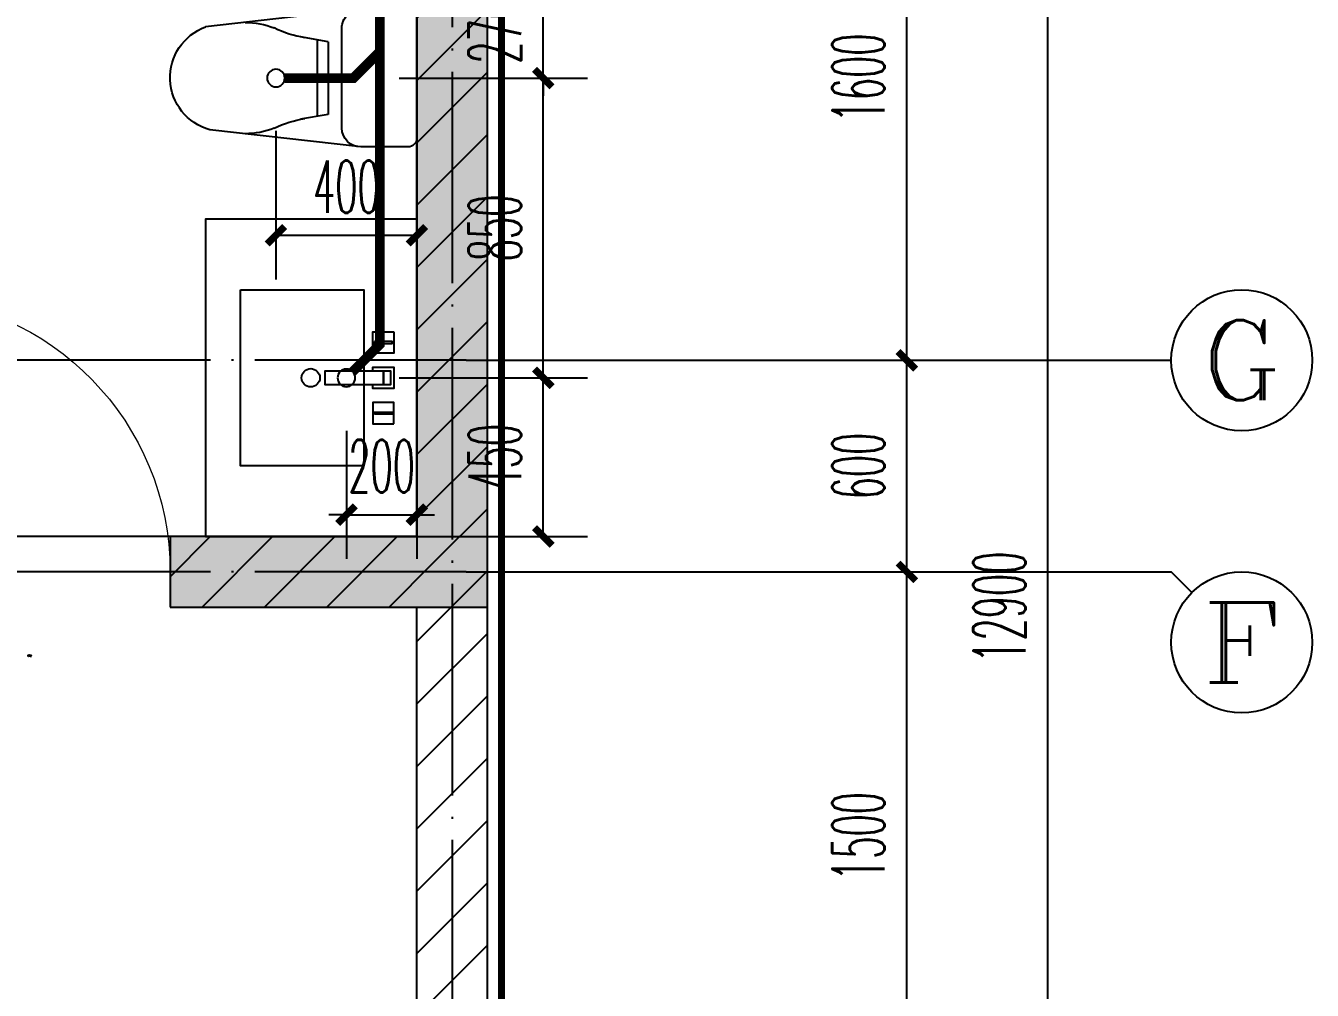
# Model space of a CAD drawing. Extents: x 27938 to 1507990, y 110129 to 923079.
# Drawn here: x 1250054 to 1253704, y 585938 to 588672 of the extents above; entities that cross this region are included whole.
import ezdxf
from ezdxf.enums import TextEntityAlignment as Align

# ---------------------------------------------------------------- set-up
doc = ezdxf.new("R2010")
doc.units = 0
doc.header["$LTSCALE"] = 1000
doc.header["$MEASUREMENT"] = 0
doc.linetypes.add('DASH', pattern=[0.35, 0.25, -0.1])
doc.linetypes.add('DOTE', pattern=[2.4200000000000004, 2, -0.2, 0.02, -0.2])
for name, color, linetype in [('----建筑底图', 8, 'Continuous'), ('AXIS', 3, 'Continuous'), ('AXIS_TEXT', 7, 'Continuous'), ('COLUMN', 9, 'Continuous'), ('DIM_SYMB', 3, 'Continuous'), ('DOTE', 1, 'Continuous'), ('EQUIP_污水', 7, 'Continuous'), ('IP-bath&kitchen-JOHNSON', 4, 'Continuous'), ('LVTRY', 6, 'Continuous'), ('P-bath&kitchen-JOHNSON', 4, 'Continuous'), ('PIPE-污水', 2, 'W'), ('PUB_HATCH', 8, 'Continuous'), ('WALL', 9, 'Continuous'), ('WINDOW', 4, 'Continuous'), ('WINDOW_TEXT', 7, 'Continuous')]:
    doc.layers.add(name, color=color, linetype=linetype)
doc.styles.add('_TCH_AXIS', font='COMPLEX', dxfattribs={"bigfont": 'GBCBIG'})
doc.styles.add('_TCH_DIM_T3', font='SIMPLEX.shx', dxfattribs={"width": 0.4941176470588236, "bigfont": 'GBCBIG.shx'})
doc.styles.add('_TCH_WINDOW', font='SIMPLEX.shx', dxfattribs={"width": 0.7, "height": 3.5, "bigfont": 'GBCBIG.shx'})
doc.styles.add('COMPLEX', font='COMPLEX')
doc.styles.get("Standard").update_dxf_attribs({"font": 'gbenor.shx', "bigfont": 'gbcbig.shx'})
doc.linetypes.add('W', pattern='A,3,-0.2,["W",Standard,S=0.25,R=0,X=-0.1,Y=-0.115],-0.2', length=3.4)
doc.dimstyles.new('_TCH_ARCH&&50', dxfattribs={"dimtxt": 148.75, "dimasz": 50, "dimexe": 125, "dimexo": 150, "dimgap": 63.12500000000001, "dimtad": 1, "dimdec": 0, "dimzin": 0, "dimdsep": 46, "dimtxsty": '_TCH_DIM_T3', "dimblk": 'ARCHTICK', "dimcen": 0.09, "dimclrt": 4, "dimazin": 2, "dimtfac": 1, "dimtdec": 0, "dimtix": 1, "dimtmove": 2, "dimatfit": 3, "dimfxl": 100, "dimtolj": 1, "dimtzin": 0, "dimarcsym": 0})
doc.dimstyles.new('_TWT_ARCH&&50', dxfattribs={"dimtxt": 148.75, "dimasz": 50, "dimexe": 125, "dimexo": 150, "dimgap": 63.12500000000001, "dimtad": 1, "dimdec": 0, "dimzin": 0, "dimdsep": 46, "dimtxsty": '_TCH_DIM_T3', "dimblk": 'ARCHTICK', "dimcen": 0.09, "dimclrt": 7, "dimazin": 2, "dimtfac": 1, "dimtdec": 0, "dimtix": 1, "dimtmove": 2, "dimatfit": 3, "dimfxl": 100, "dimtolj": 1, "dimtzin": 0, "dimarcsym": 0})
pattern_1 = [(45, (0, 89.755675), (-88.38838300365748, 88.3883830036575), [])]

# ---------------------------------------------------------------- blocks, each defined once
blk = doc.blocks.new('rrrrrrrrrrrra')
at = {"color": 0}
for p, q in [((252.6024353011744, 483.7312025176361), (-87.39756469882559, 483.7312025176361)), ((-112.3975646988256, 458.7312025176361), (-112.3975646988256, 324.3323662159964)), ((277.6024353011744, 324.3323662159964), (277.6024353011744, 458.7312025176361)), ((-112.3975646988256, 324.3323662159964), (-63.69972878636327, -103.3637925456278)), ((277.6024353011744, 324.3323662159964), (227.5135563242948, -115.5808400628157)), ((-59.12511469877791, 271.0599162159488), (224.3299853011267, 271.0599162159488)), ((-20.6103619200876, 232.4137265472673), (-34.18044077546801, 153.6153487120755)), ((185.8152325224364, 232.4137265477329), (-20.6103619200876, 232.4137265472673)), ((185.8152325224364, 232.4137265477329), (199.3853113778168, 153.6153487125412)), ((191.3197469591396, 200.4502565474249), (-26.11487635679077, 200.4502565474249))]:
    blk.add_line(p, q, dxfattribs=at)
for centre, radius, start, end in [((-87.39756469882559, 458.7312025176361), 25, 90, 180), ((252.6024353011744, 458.7312025176361), 25, 0, 90), ((-59.12511469877791, 324.3323662164621), 53.27245000000602, 180, 270), ((224.3299853008939, 324.3323662164621), 53.27245000000253, 270, 0), ((-322.583031725022, 209.8070477982983), 293.8257332377133, 333.5368539848596, 351.4828191908725), ((487.787902327138, 209.8070477982983), 293.8257332377133, 188.5171808091275, 206.4631460151405), ((148.969911527005, -3.179016253445297), 224.0767612256445, 158.5202191710939, 180), ((16.2349590753438, -3.179016253445297), 224.0767612256723, 0, 21.47978082890611), ((83.83053322241176, -63.61970424279571), 152.7899563564, 195.0773243454172, 340.1181212308546)]:
    blk.add_arc(centre, radius, start, end, dxfattribs=at)
blk = doc.blocks.new('A$C1E0F638F')
at = {"color": 0}
for points in [[(499.7003750004806, 435.1003879043274), (499.7003750004806, 85.1003879038617), (-4.325015470385551e-05, 85.10038790432736), (-4.325015470385551e-05, 435.1003879038617)], [(269.850552206859, 30.00024752598256), (229.850552206859, 30.00024752644822), (229.850552206859, 195.0002475259826), (269.850552206859, 195.0002475264482)], [(119.850552206859, 0.0002475259825587273), (179.850552206859, 0.0002475259825587273), (179.850552206859, 60.00024752598256), (119.850552206859, 60.00024752598256)], [(146.850552206859, 55.00024752598256), (152.850552206859, 55.00024752644822), (152.850552206859, 5.00024752644822), (146.850552206859, 5.00024752644822)], [(379.850552206859, 0.0002475259825587273), (319.850552206859, 0.0002475264482200146), (319.850552206859, 60.00024752644822), (379.850552206859, 60.00024752644822)], [(352.850552206859, 55.00024752598256), (346.850552206859, 55.00024752598256), (346.850552206859, 5.000247525982559), (352.850552206859, 5.000247525982559)], [(229.850552206859, 30.00024752644822), (269.850552206859, 30.00024752598256), (269.850552206859, 10.00024752598256), (229.850552206859, 10.00024752644822)]]:
    blk.add_lwpolyline(points, close=True, dxfattribs=at)
blk.add_lwpolyline([(269.850552206859, 60.00024752598256), (279.850552206859, 60.00024752598256), (279.850552206859, 0.0002475264482200146), (219.850552206859, 0.0002475259825587273), (219.850552206859, 60.00024752598256), (229.850552206859, 60.00024752644822)], dxfattribs=at)
blk.add_circle((249.850552206859, 236.2614032463171), 26, dxfattribs=at)
blk = doc.blocks.new('$lvtry$00000171')
at = {"color": 0}
for p, q in [((-74.24621202462731, 10.60660171788186), (-10.60660171788186, 74.24621202462731)), ((-69.81875867368217, -27.39235180270043), (27.39235180242758, 69.81875867368217)), ((-53.03300858900184, -53.03300858886359), (53.03300858900184, 53.03300858886359)), ((-27.39235180242758, -69.81875867368217), (69.81875867368217, 27.39235180270043)), ((10.60660171788186, -74.24621202462731), (74.24621202462731, -10.60660171788186))]:
    blk.add_line(p, q, dxfattribs=at)
blk.add_circle((0, 0), 75, dxfattribs=at)
blk.add_point((0, 0), dxfattribs=at)
blk = doc.blocks.new('135')
blk.add_hatch(color=0).paths.add_polyline_path([(4.76418280357393, 1.812162386259842), (3.614183923258678, -0.9586682789313272), (-4.698308072380313, 2.491328362025341), (-3.548309192054148, 5.262159027231063)])
at = {"color": 0}
for p, q in [((0, -9.095e-13), (-7.276000000000001e-12, 39.11915162772765)), ((-6.34257382159194, 2.632406550414998), (5.421245566391007, -2.250020692198631)), ((-5.698204626369259, 2.906323017595241), (-5.160113183243083, 2.682994842084553)), ((-5.555794630552554, 18.93025617586591), (-3.355794630551827, 19.41189882087838)), ((-3.355794630551827, 19.41189882087838), (-5.502586708164016, 19.38346581543646)), ((5.249555696867901, 10.9245783101278), (-5.25044430312846, 10.93328680312606)), ((5.227938415449898, 9.660595023749009), (-5.205485498692723, 9.660595023727183)), ((-5.160113183243083, 2.682994842084553), (-3.818447822857706, 5.915630618167598)), ((-5.000000000007275, 10.93307908955376), (-5.000000000007275, 30.53458335841333)), ((-3.818447822857706, 5.915630618167598), (5.417654394495911, 2.08230101709978)), ((5.617387633388716, 18.86060526279379), (3.417387633387988, 19.34224790780627)), ((3.417387633387988, 19.34224790780627), (5.564179711000178, 19.31381490236435)), ((4.075989034128724, -1.150334758983262), (5.417654394495911, 2.08230101709978)), ((4.999999999996362, 10.92478528669653), (4.999999999992723, 32.30060393840449)), ((4.075989034125087, -1.150334758983262), (5.7233188174323, -1.834038541420341))]:
    blk.add_line(p, q, dxfattribs=at)
for centre, radius, start, end in [((6.161034868437128, 15.83646535001662), 13.51105029248686, 151.0147378050733, 204.8403314206463), ((13.49583268638525, 4.204098348475781), 20.48112573357894, 163.092431708237, 182.0011966084188), ((-5.975522388205718, 3.562607190228845), 1, 184.2275252268287, 248.4661137629982), ((13.54264475737364, 4.193994001077044), 19.52885339284392, 163.7443120071847, 182.5268738689926), ((8.625610374787357, 15.4674340699994), 14.59806099666519, 166.2780045267358, 198.0953497200314), ((-5.467505949505721, 3.349919817060253), 0.5, 181.9385014602077, 247.2597126889964), ((-5.220308285297505, 22.14142036417525), 0.5, 335.7643365041333, 151.0147378054934), ((3.827398038803949, 18.06844884589281), 9.42220170707689, 155.7643365036202, 171.9772791662345), ((5.153695528464595, 22.26171150950449), 0.5, 29.84246110022977, 204.5740373216479), ((-5.946870150815811, 17.18555889137405), 11.70614123311011, 10.4750181798539, 24.57403732164799), ((29.07817214454553, 6.708467335577552), 24.03224306675829, 172.943947749341, 199.2318175570648), ((-6.288615623223449, 15.43590622998363), 12.3887641438454, 338.644919711974, 16.04760207510264), ((-6.035673477003001, 15.84248269684667), 13.39994098009156, 334.9111406033848, 29.84246110034611), ((26.37160870551816, 6.273545375245702), 20.6409126368038, 169.1453753653255, 199.9525787155704), ((5.869786496521555, -1.169297062749137), 1.170107913508445, 247.4597126892894, 19.95257871601565), ((5.914985297487874, -1.372233430550295), 0.5, 247.4597126892894, 19.23181755750988)]:
    blk.add_arc(centre, radius, start, end, dxfattribs=at)
blk.add_open_spline([(-5.000000000007275, 30.53458335841333), (-4.10443294849756, 31.33336597555081), (-2.288282033354334, 32.95324444101334), (0.90438098919185, 29.19536669430727), (3.450096077842316, 31.12548990286359), (4.999999999992723, 32.30060393840449)], degree=3, knots=[0, 0, 0, 0, 3.066329070407599, 6.218313121244897, 11.12413523619883, 11.12413523619883, 11.12413523619883, 11.12413523619883], dxfattribs=at)
blk = doc.blocks.new('SDFAWERAWER')
at = {"layer": 'LVTRY', "color": 0}
for p, q in [((593987.7654218215, -1242190.543110286), (593978.1679464299, -1242213.999597729)), ((594017.0860310916, -1242202.539954511), (593987.7654218215, -1242190.543110286)), ((594015.8193360465, -1242220.432964417), (594027.1688849085, -1242192.714558183)), ((594025.7000045974, -1242203.902384486), (594018.4845674199, -1242221.524267195)), ((594022.6186791044, -1242211.427743668), (594029.8341162818, -1242193.80586096)), ((594025.3530065713, -1242210.830205286), (594031.0932591765, -1242196.811088268)), ((594027.1688849085, -1242192.714558183), (594033.0323939191, -1242195.115424288)), ((594029.8341162818, -1242193.80586096), (594031.0932591765, -1242196.811088268)), ((594032.1593517042, -1242197.24760937), (594033.0323939191, -1242195.115424288)), ((594033.0323939191, -1242195.115424288), (594033.976751101, -1242197.369344781)), ((594033.7584905497, -1242197.902391045), (594033.9763517794, -1242197.370320023)), ((594047.2517495372, -1242200.933083513), (594035.9092786319, -1242228.654386825)), ((594041.579694262, -1242228.485098852), (594051.1771696536, -1242205.028611409)), ((594049.9172594484, -1242202.023705706), (594043.3176582216, -1242218.153308231)), ((594047.2517495372, -1242200.933083513), (594049.9172594484, -1242202.023705706)), ((594049.9172594484, -1242202.023705706), (594051.1771696536, -1242205.028611409)), ((593941.1893833182, -1242210.071718162), (593783.7054442759, -1242594.768872668)), ((593964.6458707345, -1242219.669193542), (593807.1619316919, -1242604.366348048)), ((593941.1893833182, -1242210.071718162), (593964.6458707345, -1242219.669193542)), ((594007.4885557, -1242225.996441955), (593978.1679464299, -1242213.999597729)), ((594015.8193360465, -1242220.432964417), (594021.6828450572, -1242222.833830523)), ((594018.4845674199, -1242221.524267195), (594021.4897947444, -1242220.265124338)), ((594025.3530065713, -1242210.830205286), (594021.4897947444, -1242220.265124338)), ((594022.5558872721, -1242220.70164544), (594021.6828450572, -1242222.833830523)), ((594021.6828450572, -1242222.833830523), (594023.9367655669, -1242221.889473379)), ((594024.1550261178, -1242221.356427115), (594023.937164888, -1242221.888498138)), ((594027.746431214, -1242234.285170699), (594078.3911199654, -1242255.006992549)), ((594035.9092786319, -1242228.654386825), (594038.5747885434, -1242229.745009019)), ((594037.3439066054, -1242210.828683256), (594087.9885953569, -1242231.550505105)), ((594038.5747885434, -1242229.745009019), (594045.1743897707, -1242213.615406493)), ((594038.5747885434, -1242229.745009019), (594041.579694262, -1242228.485098852)), ((594057.0670404839, -1242246.282014925), (594066.6645158757, -1242222.825527482)), ((593783.7054442759, -1242594.768872668), (593807.1619316919, -1242604.366348048)), ((593803.2340521519, -1242641.344911171), (593812.8315275433, -1242617.888423728)), ((593803.2340521519, -1242641.344911171), (593832.554661422, -1242653.341755396)), ((593812.8315275433, -1242617.888423728), (593842.1521368134, -1242629.885267953)), ((593842.1521368134, -1242629.885267953), (593832.554661422, -1242653.341755396)), ((593845.157042532, -1242628.625357786), (593833.814571627, -1242656.346661099)), ((593847.8225524705, -1242629.715979991), (593836.4800815652, -1242657.437283303)), ((593845.157042532, -1242628.625357786), (593842.1521368134, -1242629.885267953)), ((593847.8225524705, -1242629.715979991), (593845.157042532, -1242628.625357786)), ((593847.1421213057, -1242661.799772115), (593858.4845922105, -1242634.078468803)), ((593849.807631217, -1242662.890394308), (593861.150102122, -1242635.169090996)), ((593852.0613105225, -1242661.945461682), (593862.0950347865, -1242637.422770285)), ((593858.4845922105, -1242634.078468803), (593861.150102122, -1242635.169090996)), ((593861.150102122, -1242635.169090996), (593862.0950347865, -1242637.422770285)), ((593833.814571627, -1242656.346661099), (593832.554661422, -1242653.341755396)), ((593836.4800815652, -1242657.437283303), (593833.814571627, -1242656.346661099)), ((593847.1421213057, -1242661.799772115), (593849.807631217, -1242662.890394308))]:
    blk.add_line(p, q, dxfattribs=at)
blk.add_lwpolyline([(593823.4857289928, -1242716.975934958), (594045.7556563742, -1242173.940086161), (594036.5013807861, -1242170.150840413), (593814.2314534048, -1242713.186689209)], close=True, dxfattribs=at)
blk.add_arc((594075.2654484361, -1242240.036391133), 15.29342111015146, 281.7932153755734, 33.70187580186141, dxfattribs=at)
for centre, major_axis, start_param, end_param in [((593974.2417065077, -1242223.595433476), (3.926239933352681, 9.595835773426348), 0, 1.570796326794897), ((593816.7577674654, -1242608.292587982), (13.52371531371392, 33.05232318957029), 1.570796326794897, 3.141592653589793), ((593816.7577674654, -1242608.292587982), (3.926239933352681, 9.595835773426348), 1.570796326794897, 3.141592653589793)]:
    blk.add_ellipse(centre, major_axis=major_axis, ratio=1, start_param=start_param, end_param=end_param, dxfattribs=at)
at = {"layer": 'P-bath&kitchen-JOHNSON', "color": 0, "linetype": 'DASH'}
blk.add_arc((593809.7670385346, -1242714.004828131), 586.199339652145, 67.53694625199444, 157.1324720308851, dxfattribs=at)
at = {"layer": 'LVTRY', "color": 8, "xscale": -1, "rotation": 157.7329157530927}
blk.add_blockref('135', (594045.2713309255, -1242161.927690595), dxfattribs=at)
blk = doc.blocks.new('A$C5DCB2F21')
at = {"layer": 'IP-bath&kitchen-JOHNSON', "color": 0}
for p, q in [((-68.28558143033297, -213.1606503543517), (-157.7014214626688, -274.9614281078248)), ((68.16970908802614, -213.1606503543517), (157.5855491203619, -274.9614281078248)), ((-0.0579361711279489, -261.3536447175793), (-0.0579361711570528, -424.6555120690827))]:
    blk.add_line(p, q, dxfattribs=at)
for centre, major_axis, ratio, start_param, end_param in [((0.0421103943663184, -178.7724866370772), (-50.96224410476142, 6.55561e-11), 0.9900522014073144, -1.362970376127611, 4.504563029716158), ((0.0421103943663184, -177.7692267618913), (-26.80467913510691, 8.690706e-10), 0.9948122416210567, -1.167676844559286, 4.309269498205915)]:
    blk.add_ellipse(centre, major_axis=major_axis, ratio=ratio, start_param=start_param, end_param=end_param, dxfattribs=at)
at = {"layer": 'LVTRY', "color": 0}
for p, q in [((73.60639230580999, 0), (-73.60639230580999, 0)), ((-10.47308850636909, -173.5162652194049), (-10.47308850636909, -49.2578386965979)), ((10.5573092952909, -173.5162652194049), (10.5573092952909, -49.2578386965979))]:
    blk.add_line(p, q, dxfattribs=at)
blk.add_lwpolyline([(73.60639230580999, 0), (73.60639230580999, -15.772798351245), (-73.60639230580999, -15.772798351245), (-73.60639230580999, 0)], dxfattribs=at)
for points in [[(-26.29978149385716, -30.6730770759059, -0.3641418619200349), (-37.77772499481944, -15.772798351245, -0.0204951839784475)], [(-10.47308850636909, -49.43990604687496, 0.214893116671168), (-26.29978149385716, -30.6730770759059, 7.649644273232357)], [(10.5573092952909, -49.2578386965979, -0.2143900455666535), (26.29978149385716, -30.6730770759059, -7.649644273232357)], [(26.29978149385716, -30.6730770759059, 0.3641418619200187), (37.77772499482671, -15.772798351245, 0.0204951839784475)]]:
    blk.add_lwpolyline(points, format="xyb", dxfattribs=at)
blk.add_arc((0.0421103944609058, -173.5162652194049), 10.51519890083, 180, 0, dxfattribs=at)
for centre, major_axis, ratio, start_param, end_param in [((0.0421103943663184, -181.2952494334531), (53.64446843239703, 4.6092399e-09), 0.9875770290783108, 1.768090240399728, 7.656687720196345), ((-12.41473554639378, -164.737432311369), (1.3012e-12, 1.432845619463478), 0.8500000000096485, -1.570796326743344, 4.712388980436241), ((12.49895633515552, -164.737432311369), (-1.089747e-10, 1.432845619463478), 0.8500000000096485, 4.712388980370823, 10.99557428755041), ((-12.41473554639378, -189.1718906858077), (-2.801241e-10, 1.432845619478029), 0.8500000000010158, 4.712388980259137, 10.99557428743872), ((12.49895633515552, -189.1718906858077), (-3.904000999999999e-10, 1.43284561947803), 0.8500000000010156, 4.712388980193717, 10.9955742873733)]:
    blk.add_ellipse(centre, major_axis=major_axis, ratio=ratio, start_param=start_param, end_param=end_param, dxfattribs=at)
blk = doc.blocks.new('GDGDRGDGRD')
at = {"layer": 'IP-bath&kitchen-JOHNSON', "color": 0}
for p, q in [((490532.5689499196, 524228.1487545736), (491882.5665626018, 524228.1487502597)), ((490532.5689499196, 524193.1487545719), (491182.5665626433, 524193.148750029)), ((490532.5689499196, 524183.1487545719), (491182.5784094537, 524183.1487498092)), ((491182.5784094537, 524183.1487498092), (491182.5784094489, 524193.148750029)), ((491882.5665625986, 524183.1487497939), (491782.5665629497, 524183.1487498275)), ((491782.5665629497, 524173.1487498275), (491782.5665629536, 524183.1487498275)), ((491882.5665625986, 524173.1487497939), (491782.5665629497, 524173.1487498275)), ((490532.5689499196, 524148.1488195378), (491882.5665626015, 524148.1487502597))]:
    blk.add_line(p, q, dxfattribs=at)
for points in [[(490532.5689891141, 525048.460308887), (490532.5689460972, 524148.1487907803), (490282.5665414351, 524148.1488069055)], [(490482.5689891141, 525048.460308887), (490482.5689703015, 524248.1487994664), (490282.5665437861, 524248.148799468)]]:
    blk.add_lwpolyline(points, dxfattribs=at)
at = {"layer": 'LVTRY', "color": 0}
blk.add_lwpolyline([(490882.5665625796, 522448.4609179032), (490282.5665625794, 522448.4609179032), (490282.5665625881, 523348.4599556847), (490882.5665625884, 523348.4599556847)], close=True, dxfattribs=at)
at = {"layer": 'IP-bath&kitchen-JOHNSON', "color": 8}
for name, p, rotation in [('A$C5DCB2F21', (490532.5798940997, 524673.4563777271), 90.008488524447), ('SDFAWERAWER', (-528535.947773745, 1449333.644978448), 22.25976934310711)]:
    blk.add_blockref(name, p, dxfattribs=dict(at, rotation=rotation))
at = {"layer": 'LVTRY', "color": 8, "xscale": -0.6666666667107826, "yscale": 0.6666666667107826}
for p in [(490662.568989114, 524918.4603088892), (490412.566562616, 524018.4603088915)]:
    blk.add_blockref('$lvtry$00000171', p, dxfattribs=at)
at = {"layer": 'LVTRY', "color": 8, "extrusion": (0, 0, -1), "xscale": -1, "zscale": -1, "rotation": 270}
blk.add_blockref('rrrrrrrrrrrra', (-490766.3001941209, 523665.7019433295), dxfattribs=at)
at = {"layer": 'LVTRY', "color": 8, "xscale": -1, "rotation": 270}
blk.add_blockref('A$C1E0F638F', (490347.4664304923, 522648.7662919514), dxfattribs=at)
blk = doc.blocks.new('GFDGFSDFGD')
at = {"layer": 'PUB_HATCH'}
blk.add_hatch(color=0, dxfattribs=at).paths.add_polyline_path([(470116.5278858056, 373023.7242363702), (470116.5400559873, 372823.7242219659), (470516.6248608171, 372823.7242150244), (470516.6271137528, 370223.7253745406), (469816.6220033753, 370223.7236638459), (469816.6219505749, 370023.7246210462), (470716.6247331647, 370023.7284206367), (470716.6245596325, 373023.7248241129)])
at = {"layer": 'COLUMN', "color": 0}
for p, q in [((470716.6247331647, 370023.7284206367), (470716.6245596325, 373023.7248241129)), ((470516.6248608171, 372823.7242150244), (470516.6271137528, 370223.7253745406)), ((469816.6220033753, 370223.7236638459), (469816.6219505749, 370023.7246210462)), ((470516.6271137528, 370223.7253745406), (469816.6220033753, 370223.7236638459)), ((469816.6219505749, 370023.7246210462), (470716.6247331647, 370023.7284206367))]:
    blk.add_line(p, q, dxfattribs=at)
blk = doc.blocks.new('$DorLib2D$00000001')
at = {"color": 0}
for p, q in [((0.45, 0.9750000000000001), (0.5000000000000002, 0.9750000000000001)), ((0.45, 0), (0.45, 0.9750000000000001)), ((0.5, 0), (0.5, 0.9750000000000001)), ((0.5, 0), (0.45, 0))]:
    blk.add_line(p, q, dxfattribs=at)
at = {"color": 0, "lineweight": 13}
blk.add_arc((0.475, 0), 0.975, 91.4692835813538, 180, dxfattribs=at)
blk = doc.blocks.new('_ArchTick')
at = {"color": 0, "linetype": 'ByBlock', "const_width": 0.4}
blk.add_lwpolyline([(-0.5, -0.5), (0.5, 0.5)], dxfattribs=at)
blk = doc.blocks.new('*D1170')
at = {"layer": 'AXIS', "color": 0, "lineweight": -2}
for p, q in [((25189.89799962282, -13060.08435353777), (26814.89799962282, -13060.08435353777)), ((26689.89799962281, -25960.08434673276), (26689.89799962282, -13060.08435353777)), ((25189.89799962282, -25960.08434673276), (26814.89799962281, -25960.08434673276))]:
    blk.add_line(p, q, dxfattribs=at)
at = {"layer": 'Defpoints', "color": 0}
for p in [(25039.89799962282, -13060.08435353777), (26689.89799962282, -13060.08435353777), (25039.89799962282, -25960.08434673276)]:
    blk.add_point(p, dxfattribs=at)
at = {"layer": 'AXIS', "color": 0, "lineweight": -2, "xscale": 50, "yscale": 50, "zscale": 50}
for p, rotation in [((26689.89799962282, -13060.08435353777), 90), ((26689.89799962281, -25960.08434673276), 270)]:
    blk.add_blockref('_ArchTick', p, dxfattribs=dict(at, rotation=rotation))
at = {"layer": 'AXIS', "color": 4, "insert": (26552.39799962282, -19510.08435013526), "char_height": 148.75, "attachment_point": 5, "rotation": 90, "style": '_TCH_DIM_T3'}
blk.add_mtext('\\A1;12900', dxfattribs=at)
blk = doc.blocks.new('*D1176')
at = {"layer": 'AXIS', "color": 0, "lineweight": -2}
for p, q in [((25189.89799962282, -19410.08434694179), (26414.89799962282, -19410.08434694179)), ((26289.89799962282, -20910.0843476312), (26289.89799962282, -19410.08434694179)), ((25189.89799962282, -20910.0843476312), (26414.89799962282, -20910.0843476312))]:
    blk.add_line(p, q, dxfattribs=at)
at = {"layer": 'Defpoints', "color": 0}
for p in [(25039.89799962282, -19410.08434694179), (26289.89799962282, -19410.08434694179), (25039.89799962282, -20910.0843476312)]:
    blk.add_point(p, dxfattribs=at)
at = {"layer": 'AXIS', "color": 0, "lineweight": -2, "xscale": 50, "yscale": 50, "zscale": 50}
for p, rotation in [((26289.89799962282, -19410.08434694179), 90), ((26289.89799962282, -20910.0843476312), 270)]:
    blk.add_blockref('_ArchTick', p, dxfattribs=dict(at, rotation=rotation))
at = {"layer": 'AXIS', "color": 4, "insert": (26152.39799962282, -20160.08434728649), "char_height": 148.75, "attachment_point": 5, "rotation": 90, "style": '_TCH_DIM_T3'}
blk.add_mtext('\\A1;1500', dxfattribs=at)
blk = doc.blocks.new('*D1177')
at = {"layer": 'AXIS', "color": 0, "lineweight": -2}
for p, q in [((25189.89799962282, -18810.08434789156), (26414.89799962282, -18810.08434789156)), ((26289.89799962282, -19410.08434694179), (26289.89799962282, -18810.08434789156)), ((25189.89799962282, -19410.08434694179), (26414.89799962282, -19410.08434694179))]:
    blk.add_line(p, q, dxfattribs=at)
at = {"layer": 'Defpoints', "color": 0}
for p in [(25039.89799962282, -18810.08434789156), (26289.89799962282, -18810.08434789156), (25039.89799962282, -19410.08434694179)]:
    blk.add_point(p, dxfattribs=at)
at = {"layer": 'AXIS', "color": 0, "lineweight": -2, "xscale": 50, "yscale": 50, "zscale": 50}
for p, rotation in [((26289.89799962282, -18810.08434789156), 90), ((26289.89799962282, -19410.08434694179), 270)]:
    blk.add_blockref('_ArchTick', p, dxfattribs=dict(at, rotation=rotation))
at = {"layer": 'AXIS', "color": 4, "insert": (26152.39799962282, -19110.08434741667), "char_height": 148.75, "attachment_point": 5, "rotation": 90, "style": '_TCH_DIM_T3'}
blk.add_mtext('\\A1;600', dxfattribs=at)
blk = doc.blocks.new('*D1178')
at = {"layer": 'AXIS', "color": 0, "lineweight": -2}
for p, q in [((25189.89799962282, -17209.81407665188), (26414.89799962282, -17209.81407665188)), ((26289.89799962282, -18810.08434789156), (26289.89799962282, -17209.81407665188)), ((25189.89799962282, -18810.08434789156), (26414.89799962282, -18810.08434789156))]:
    blk.add_line(p, q, dxfattribs=at)
at = {"layer": 'Defpoints', "color": 0}
for p in [(25039.89799962282, -17209.81407665188), (26289.89799962282, -17209.81407665188), (25039.89799962282, -18810.08434789156)]:
    blk.add_point(p, dxfattribs=at)
at = {"layer": 'AXIS', "color": 0, "lineweight": -2, "xscale": 50, "yscale": 50, "zscale": 50}
for p, rotation in [((26289.89799962282, -17209.81407665188), 90), ((26289.89799962282, -18810.08434789156), 270)]:
    blk.add_blockref('_ArchTick', p, dxfattribs=dict(at, rotation=rotation))
at = {"layer": 'AXIS', "color": 4, "insert": (26152.39799962282, -18009.94921227171), "char_height": 148.75, "attachment_point": 5, "rotation": 90, "style": '_TCH_DIM_T3'}
blk.add_mtext('\\A1;1600', dxfattribs=at)
blk = doc.blocks.new('_AXISO')
at = {"color": 0}
blk.add_circle((0, 0), 0.5, dxfattribs=at)
at = {"layer": 'AXIS_TEXT', "color": 0, "style": 'COMPLEX', "width": 1.041666666666667}
blk.add_attdef('A', text='', height=0.56, dxfattribs=at).set_placement((-0.25, -0.28), (0.25, -0.28), align=Align.FIT)
blk = doc.blocks.new('*D515')
at = {"layer": 'Defpoints', "color": 0}
for p in [(1250963.510028459, 587673.9751751081), (1251163.510028459, 587673.9751751081), (1251163.510028459, 587286.1099999998)]:
    blk.add_point(p, dxfattribs=at)
at = {"layer": 'DIM_SYMB', "color": 0, "lineweight": -2}
for p, q in [((1250963.510028459, 587523.9751751081), (1250963.510028459, 587161.1099999998)), ((1251163.510028459, 587523.9751751081), (1251163.510028459, 587161.1099999998)), ((1250963.510028459, 587286.1099999998), (1250913.510028459, 587286.1099999998)), ((1250963.510028459, 587286.1099999998), (1251163.510028459, 587286.1099999998)), ((1251163.510028459, 587286.1099999998), (1251213.510028459, 587286.1099999998))]:
    blk.add_line(p, q, dxfattribs=at)
at = {"layer": 'DIM_SYMB', "color": 0, "lineweight": -2, "xscale": 50, "yscale": 50, "zscale": 50}
blk.add_blockref('_ArchTick', (1250963.510028459, 587286.1099999998), dxfattribs=at)
at = {"layer": 'DIM_SYMB', "color": 0, "lineweight": -2, "xscale": 50, "yscale": 50, "zscale": 50, "rotation": 180}
blk.add_blockref('_ArchTick', (1251163.510028459, 587286.1099999998), dxfattribs=at)
at = {"layer": 'DIM_SYMB', "color": 7, "insert": (1251063.510028459, 587423.6099999998), "char_height": 148.75, "attachment_point": 5, "style": '_TCH_DIM_T3'}
blk.add_mtext('\\A1;200', dxfattribs=at)
blk = doc.blocks.new('*D519')
at = {"layer": 'Defpoints', "color": 0}
for p in [(1250963.510028459, 588793.9750472057), (1251522.121404944, 588793.9750472057), (1250963.510028459, 588523.9756268901)]:
    blk.add_point(p, dxfattribs=at)
at = {"layer": 'DIM_SYMB', "color": 0, "lineweight": -2}
for p, q in [((1251522.121404944, 588793.9750472057), (1251522.121404944, 588843.9750472057)), ((1251113.510028459, 588793.9750472057), (1251647.121404944, 588793.9750472057)), ((1251522.121404944, 588523.9756268901), (1251522.121404944, 588793.9750472057)), ((1251113.510028459, 588523.9756268901), (1251647.121404944, 588523.9756268901)), ((1251522.121404944, 588523.9756268901), (1251522.121404944, 588473.9756268901))]:
    blk.add_line(p, q, dxfattribs=at)
at = {"layer": 'DIM_SYMB', "color": 0, "lineweight": -2, "xscale": 50, "yscale": 50, "zscale": 50}
for p, rotation in [((1251522.121404944, 588793.9750472057), 270), ((1251522.121404944, 588523.9756268901), 90)]:
    blk.add_blockref('_ArchTick', p, dxfattribs=dict(at, rotation=rotation))
at = {"layer": 'DIM_SYMB', "color": 7, "insert": (1251384.621404944, 588658.975337048), "char_height": 148.75, "attachment_point": 5, "rotation": 90, "style": '_TCH_DIM_T3'}
blk.add_mtext('\\A1;270', dxfattribs=at)
blk = doc.blocks.new('*D520')
at = {"layer": 'Defpoints', "color": 0}
for p in [(1250963.510028459, 588523.9756268901), (1251522.121404944, 588523.9756268901), (1250963.510028459, 587673.9751751081)]:
    blk.add_point(p, dxfattribs=at)
at = {"layer": 'DIM_SYMB', "color": 0, "lineweight": -2}
for p, q in [((1251113.510028459, 588523.9756268901), (1251647.121404944, 588523.9756268901)), ((1251522.121404944, 587673.9751751081), (1251522.121404944, 588523.9756268901)), ((1251113.510028459, 587673.9751751081), (1251647.121404944, 587673.9751751081))]:
    blk.add_line(p, q, dxfattribs=at)
at = {"layer": 'DIM_SYMB', "color": 0, "lineweight": -2, "xscale": 50, "yscale": 50, "zscale": 50}
for p, rotation in [((1251522.121404944, 588523.9756268901), 90), ((1251522.121404944, 587673.9751751081), 270)]:
    blk.add_blockref('_ArchTick', p, dxfattribs=dict(at, rotation=rotation))
at = {"layer": 'DIM_SYMB', "color": 7, "insert": (1251384.621404944, 588098.9754009992), "char_height": 148.75, "attachment_point": 5, "rotation": 90, "style": '_TCH_DIM_T3'}
blk.add_mtext('\\A1;850', dxfattribs=at)
blk = doc.blocks.new('*D521')
at = {"layer": 'Defpoints', "color": 0}
for p in [(1250963.510028459, 587673.9751751081), (1251522.121404944, 587673.9751751081), (1250963.510028459, 587223.9756562173)]:
    blk.add_point(p, dxfattribs=at)
at = {"layer": 'DIM_SYMB', "color": 0, "lineweight": -2}
for p, q in [((1251113.510028459, 587673.9751751081), (1251647.121404944, 587673.9751751081)), ((1251522.121404944, 587223.9756562173), (1251522.121404944, 587673.9751751081)), ((1251113.510028459, 587223.9756562173), (1251647.121404944, 587223.9756562173))]:
    blk.add_line(p, q, dxfattribs=at)
at = {"layer": 'DIM_SYMB', "color": 0, "lineweight": -2, "xscale": 50, "yscale": 50, "zscale": 50}
for p, rotation in [((1251522.121404944, 587673.9751751081), 90), ((1251522.121404944, 587223.9756562173), 270)]:
    blk.add_blockref('_ArchTick', p, dxfattribs=dict(at, rotation=rotation))
at = {"layer": 'DIM_SYMB', "color": 7, "insert": (1251384.621404944, 587448.9754156627), "char_height": 148.75, "attachment_point": 5, "rotation": 90, "style": '_TCH_DIM_T3'}
blk.add_mtext('\\A1;450', dxfattribs=at)
blk = doc.blocks.new('*D522')
at = {"layer": 'Defpoints', "color": 0}
for p in [(1250763.608126346, 588523.97562689), (1251163.608126346, 588523.9759734956), (1251163.608126346, 588078.2873796277)]:
    blk.add_point(p, dxfattribs=at)
at = {"layer": 'DIM_SYMB', "color": 0, "lineweight": -2}
for p, q in [((1250763.608126346, 588373.97562689), (1250763.608126346, 587953.2873796277)), ((1251163.608126346, 588373.9759734956), (1251163.608126346, 587953.2873796277)), ((1250763.608126346, 588078.2873796277), (1251163.608126346, 588078.2873796277))]:
    blk.add_line(p, q, dxfattribs=at)
at = {"layer": 'DIM_SYMB', "color": 0, "lineweight": -2, "xscale": 50, "yscale": 50, "zscale": 50, "rotation": 180}
blk.add_blockref('_ArchTick', (1250763.608126346, 588078.2873796277), dxfattribs=at)
at = {"layer": 'DIM_SYMB', "color": 0, "lineweight": -2, "xscale": 50, "yscale": 50, "zscale": 50}
blk.add_blockref('_ArchTick', (1251163.608126346, 588078.2873796277), dxfattribs=at)
at = {"layer": 'DIM_SYMB', "color": 7, "insert": (1250963.608126346, 588215.7873796277), "char_height": 148.75, "attachment_point": 5, "style": '_TCH_DIM_T3'}
blk.add_mtext('\\A1;400', dxfattribs=at)
blk = doc.blocks.new('$TwtSys$00000147')
blk.add_circle((0, 0, 1e-08), 25)
blk = doc.blocks.new('A$C149A4CC3')
at = {"layer": 'PUB_HATCH'}
h = blk.add_hatch(dxfattribs=at)
h.set_pattern_fill('普通砖', color=256, scale=50, style=0)
h.set_pattern_definition(pattern_1)
h.paths.add_polyline_path([(24966.66667581664, -19410.08435531614), (25100.00000915001, -19410.08435532433), (25100.00000920404, -16510.0843553168), (24900.0000092003, -16710.08435532907), (24900.00000915187, -19310.08435531198)])
h = blk.add_hatch(dxfattribs=at)
h.set_pattern_fill('普通砖', color=256, scale=50, style=0)
h.set_pattern_definition(pattern_1)
h.paths.add_polyline_path([(24900.00000915187, -19310.08435531198), (24200.0000091465, -19310.08435523846), (24200.00000912549, -19510.08435523842), (24900.00000914802, -19510.08435531197), (24966.66667581664, -19410.08435531614)])
h = blk.add_hatch(dxfattribs=at)
h.set_pattern_fill('普通砖', color=256, scale=50, style=0)
h.set_pattern_definition(pattern_1)
h.paths.add_polyline_path([(24900.00000904959, -24410.08435555509), (25100.00000904557, -24610.08435557231), (25100.00000915001, -19410.08435532448), (24966.66667581664, -19410.0843553161), (24900.00000914802, -19510.08435531197)])
at = {"color": 8, "linetype": 'DASH', "ltscale": 0.8, "const_width": 20}
blk.add_lwpolyline([(23339.99999803479, -16470.08435543819), (25139.99999982852, -16470.08435532777), (25139.9999996688, -24650.08435557463), (22160.00000056915, -24650.08435531799)], dxfattribs=at)
at = {"layer": 'AXIS', "color": 8}
for p, q in [((25039.89799962282, -18810.08434789139), (27039.89799962282, -18810.08434789139)), ((25039.89799962282, -19410.08434694173), (27039.89799962282, -19410.08434694173)), ((27098.47664338551, -19468.66299070442), (27039.89799962282, -19410.08434694173))]:
    blk.add_line(p, q, dxfattribs=at)
at = {"layer": 'DOTE', "color": 169, "linetype": 'DOTE', "ltscale": 0.3}
for p, q in [((24999.99999962293, -11458.04734790955), (24999.99999962281, -26899.48234673277)), ((25039.89799962282, -18810.0843478915), (-25818.76699962281, -18810.08434789133)), ((25039.89799962282, -19410.08434694173), (-25818.76699962281, -19410.08434694167))]:
    blk.add_line(p, q, dxfattribs=at)
at = {"layer": 'WALL', "color": 8}
for p, q in [((25100.00000915001, -19410.08435532433), (25100.00000920404, -16510.0843553168)), ((24900.00000915187, -19310.08435531198), (24900.0000092003, -16710.08435532907)), ((24900.00000915187, -19310.08435531198), (24200.0000091465, -19310.08435523846)), ((24200.0000091465, -19310.08435523846), (24200.00000912549, -19510.08435523842)), ((25100.00000904557, -24610.08435557231), (25100.00000915001, -19410.08435532448)), ((24200.00000912549, -19510.08435523842), (24900.00000914802, -19510.08435531197)), ((24900.00000904959, -24410.08435555509), (24900.00000914802, -19510.08435531197))]:
    blk.add_line(p, q, dxfattribs=at)
at = {"layer": 'WINDOW', "color": 8}
blk.add_line((24200.00000914654, -19310.08435523844), (23400.00000914654, -19310.08435515442), dxfattribs=at)
at = {"color": 8}
blk.add_blockref('GFDGFSDFGD', (-445616.5786988664, -389533.8091794208), dxfattribs=at)
at = {"color": 8, "xscale": -1}
blk.add_blockref('GDGDRGDGRD', (515182.3709711294, -541758.5452732854), dxfattribs=at)
at = {"layer": 'AXIS', "color": 8}
ref = blk.add_blockref('_AXISO', (27239.89799962282, -18810.08434789139), dxfattribs=dict(at, xscale=400, yscale=400, zscale=400))
ref.add_attrib('A', 'G', dxfattribs={"layer": 'AXIS_TEXT', "color": 8, "ltscale": 0.5, "height": 226.2741699796952, "style": '_TCH_AXIS', "width": 1.166666666666676}).set_placement((27126.76091463297, -18923.22143288124), (27353.03508461266, -18923.22143288124), align=Align.FIT)
ref = blk.add_blockref('_AXISO', (27239.89799962282, -19610.08434694173), dxfattribs=dict(at, xscale=400, yscale=400, zscale=400))
ref.add_attrib('A', 'F', dxfattribs={"layer": 'AXIS_TEXT', "color": 8, "ltscale": 0.5, "height": 226.2741699796952, "style": '_TCH_AXIS', "width": 1.312500000000011}).set_placement((27126.76091463297, -19723.22143193158), (27353.03508461266, -19723.22143193158), align=Align.FIT)
at = {"layer": 'WINDOW', "color": 8}
ref = blk.add_blockref('$DorLib2D$00000001', (23800.00000913604, -19410.08435519643), dxfattribs=dict(at, xscale=800, yscale=-800, zscale=800, rotation=179.9999999939821))
ref.add_attrib('A', 'M0822', (23795.10000911102, -19649.70935519594), dxfattribs={"layer": 'WINDOW_TEXT', "color": 8, "ltscale": 0.5, "height": 4.25, "rotation": 359.9999999939821, "style": '_TCH_WINDOW', "width": 0.4941176470588236})
at = {"layer": 'AXIS', "color": 8}
for p1, p2, distance, picture, middle in [((25039.89799962282, -25960.08434673276), (25039.89799962282, -13060.08435353777), -1650, '*D1170', (26552.39799962282, -19510.08435013526)), ((25039.89799962282, -18810.08434789156), (25039.89799962282, -17209.81407665188), -1250, '*D1178', (26152.39799962282, -18009.94921227171)), ((25039.89799962282, -19410.08434694179), (25039.89799962282, -18810.08434789156), -1250, '*D1177', (26152.39799962282, -19110.08434741667)), ((25039.89799962282, -20910.0843476312), (25039.89799962282, -19410.08434694179), -1250, '*D1176', (26152.39799962282, -20160.08434728649))]:
    dim = blk.add_aligned_dim(p1=p1, p2=p2, distance=distance, dimstyle='_TCH_ARCH&&50', dxfattribs=at)
    dim.commit()
    dim.dimension.update_dxf_attribs({"geometry": picture, "text_midpoint": middle})

msp = doc.modelspace()

# ---------------------------------------------------------------- block references
at = {"layer": '----建筑底图'}
msp.add_blockref('A$C149A4CC3', (1226263.606702472, 606534.0600115282), dxfattribs=at)

# ---------------------------------------------------------------- next in the draw order: hatches: boundary and pattern name
at = {"layer": 'PIPE-污水'}
for points in [[(1250983.510049395, 588523.9756267626), (1250983.5100489, 588510.2256268737), (1250989.205484275, 588510.2256270711)], [(1250983.510049395, 588523.9756267626), (1250993.232767142, 588514.252908632), (1250989.205484275, 588510.2256270711)], [(1251058.510048869, 587768.9751957332), (1251072.260048879, 587768.9751955669), (1251072.260048931, 587763.279758983)], [(1251058.510048869, 587768.9751957332), (1251068.232767137, 587759.2524773041), (1251072.260048931, 587763.279758983)]]:
    msp.add_hatch(color=256, dxfattribs=at).paths.add_polyline_path(points)

# ---------------------------------------------------------------- next in the draw order: linework, layer by layer
at = {"layer": 'PIPE-污水', "ltscale": 0.25, "const_width": 27.5}
for points in [[(1251058.510048879, 588598.9756268681), (1251058.510048879, 588818.9750675621)], [(1250983.510048901, 588523.9756268737), (1251058.510048901, 588598.9756268681)], [(1251058.510048879, 587768.9751955669), (1251058.510048879, 588598.9756268681)], [(1250983.510048901, 588523.9756268737), (1250788.608126346, 588523.9756268881)], [(1251058.510048896, 587768.9751955454), (1250981.187697988, 587691.6528446377)]]:
    msp.add_lwpolyline(points, dxfattribs=at)

# ---------------------------------------------------------------- next in the draw order: block references
at = {"layer": 'EQUIP_污水', "yscale": -1, "rotation": 180}
for p in [(1250763.608126346, 588523.97562689), (1250763.608126346, 588523.97562689), (1250963.510028459, 587673.9751751081), (1250963.510028459, 587673.9751751081)]:
    msp.add_blockref('$TwtSys$00000147', p, dxfattribs=at)

# ---------------------------------------------------------------- next in the draw order: dimensions: what is measured, and where the dimension line sits
at = {"layer": 'DIM_SYMB'}
for p1, p2, distance, picture, middle in [((1250963.510028459, 588523.9756268901), (1250963.510028459, 588793.9750472057), -558.6113764850888, '*D519', (1251384.621404944, 588658.975337048)), ((1250963.510028459, 587673.9751751081), (1250963.510028459, 588523.9756268901), -558.6113764850888, '*D520', (1251384.621404944, 588098.9754009992)), ((1250763.608126346, 588523.97562689), (1251163.608126346, 588523.9759734956), -445.68859386776603, '*D522', (1250963.608126346, 588215.7873796277)), ((1250963.510028459, 587673.9751751081), (1251163.510028459, 587673.9751751081), -387.8651751083089, '*D515', (1251063.510028459, 587423.6099999998)), ((1250963.510028459, 587223.9756562173), (1250963.510028459, 587673.9751751081), -558.6113764850888, '*D521', (1251384.621404944, 587448.9754156627))]:
    dim = msp.add_aligned_dim(p1=p1, p2=p2, distance=distance, dimstyle='_TWT_ARCH&&50', dxfattribs=at)
    dim.commit()
    dim.dimension.update_dxf_attribs({"geometry": picture, "text_midpoint": middle})

doc.saveas('drawing.dxf')
